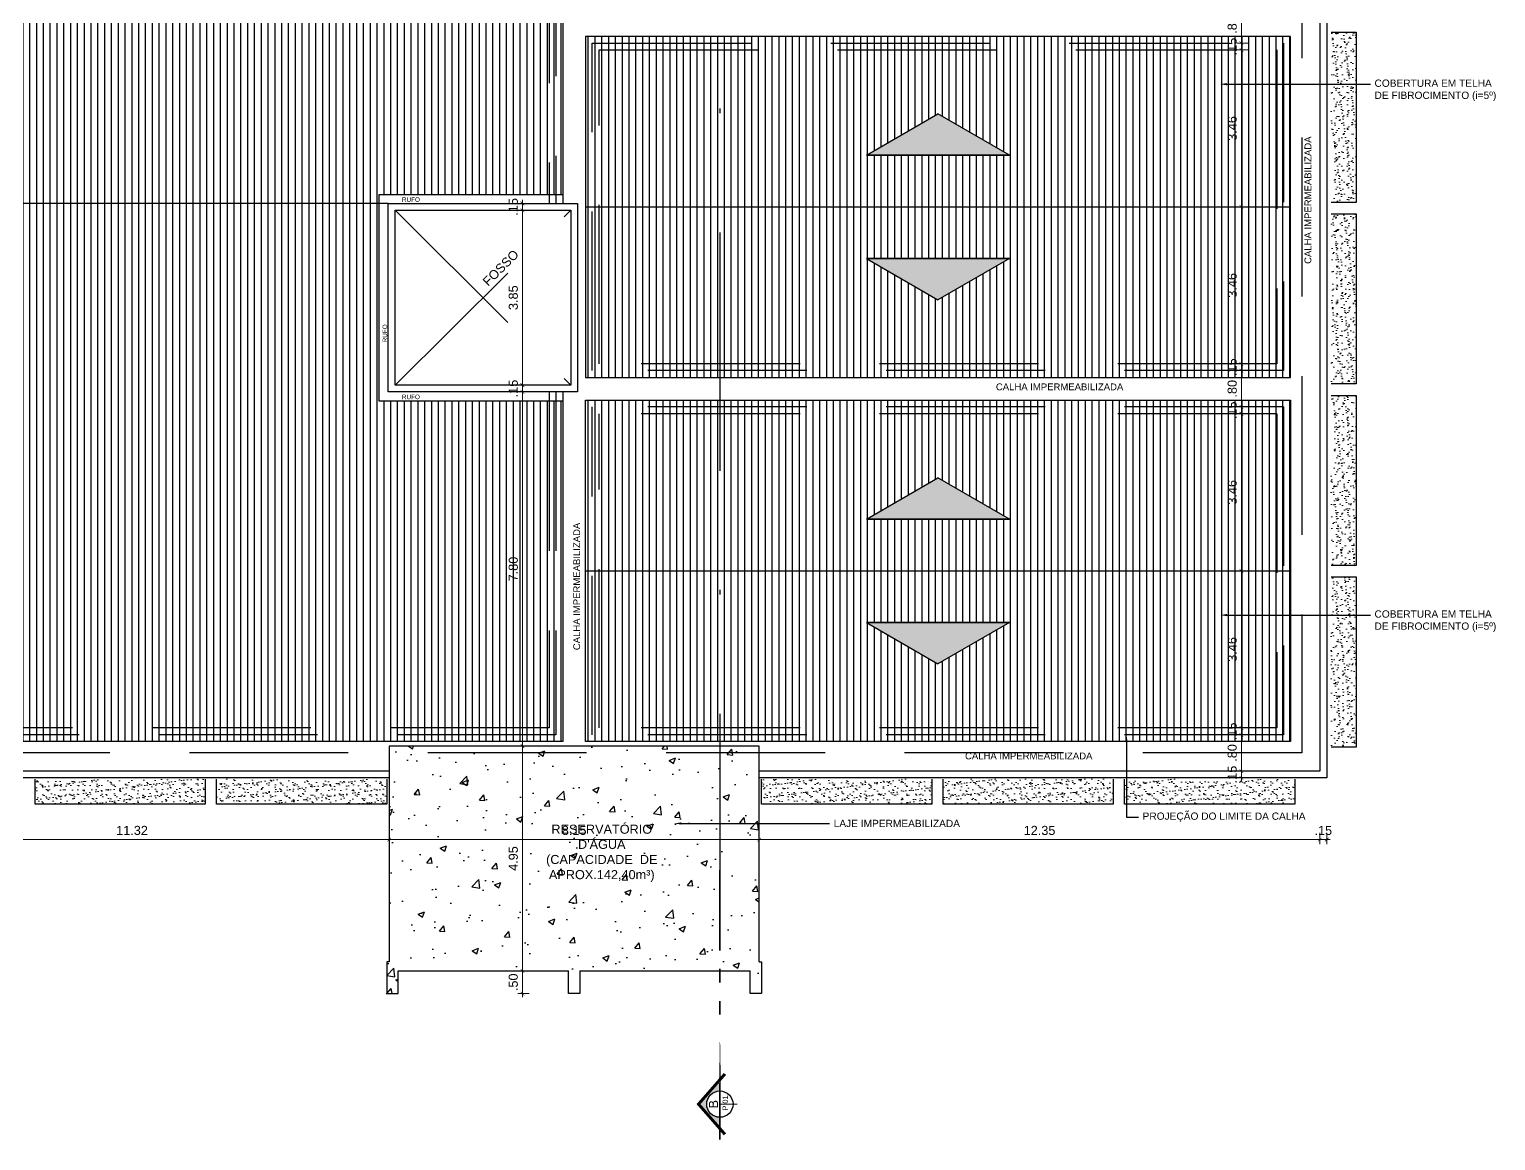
# Model space of a CAD drawing. Header units: metres. Extents: x 2440 to 5689, y 77 to 398.
# Drawn here: x 2997.41 to 3029.71, y 187.43 to 211.9 of the extents above; entities that cross this region are included whole.
import ezdxf
from ezdxf import colors
from ezdxf.entities.mleader import LeaderData, LeaderLine
from ezdxf.enums import TextEntityAlignment as Align
from ezdxf.math import Vec2, Vec3

# ---------------------------------------------------------------- set-up
doc = ezdxf.new("R2010")
doc.units = ezdxf.units.M
doc.header["$LTSCALE"] = 7
doc.header["$MEASUREMENT"] = 0
doc.header["$PDMODE"] = 2
doc.linetypes.add('DASHDOT', pattern=[1, 0.5, -0.25, 0, -0.25])
doc.linetypes.add('DASHED', pattern=[0.75, 0.5, -0.25])
for name, color, linetype, lineweight in [('2prancha', 4, 'Continuous', 18), ('COTAS', 1, 'Continuous', 0), ('HACH', 251, 'Continuous', 5), ('texto', 3, 'Continuous', 25)]:
    doc.layers.add(name, color=color, linetype=linetype, lineweight=lineweight)
for name, color, linetype in [('COTA 1 100', 2, 'Continuous'), ('PENA 0.15', 7, 'Continuous'), ('PENA 01', 1, 'Continuous'), ('PENA 02', 2, 'Continuous'), ('PENA 03', 3, 'Continuous'), ('PENA 06', 6, 'Continuous'), ('projeção', 7, 'DASHED'), ('REVISÃO', 164, 'Continuous'), ('SIMB_CORTE', 3, 'Continuous'), ('TXT ESPECIFICAÇÕES', 7, 'Continuous')]:
    doc.layers.add(name, color=color, linetype=linetype)
doc.styles.add('Luana', font='arial.ttf')
doc.styles.get("Standard").update_dxf_attribs({"font": 'arial.ttf'})
doc.dimstyles.new('arial100', dxfattribs={"dimtxt": 0.2, "dimasz": 0.08, "dimexe": 0.1, "dimexo": 0.2, "dimgap": 0.1, "dimtad": 1, "dimzin": 4, "dimdsep": 46, "dimtxsty": 'Luana', "dimblk": 'ARCHTICK', "dimcen": 0, "dimclrd": 7, "dimclre": 7, "dimclrt": 256, "dimadec": 0, "dimazin": 0, "dimtfac": 1, "dimtix": 1, "dimtmove": 0, "dimatfit": 3, "dimldrblk": 'CLOSEDBLANK', "dimfxl": 0, "dimlwd": 5, "dimlwe": 5, "dimarcsym": 0})

# ---------------------------------------------------------------- blocks, each defined once
blk = doc.blocks.new('SIMBOLOCORTE')
at = {"layer": 'PENA 02'}
blk.add_hatch(color=251, dxfattribs=at).paths.add_polyline_path([(0.29, 0), (0.537, 0), (0, 0.47), (-0.537, 0), (-0.29, 0, -1)])
at = {"layer": 'COTAS', "ltscale": 50}
blk.add_lwpolyline([(0, -0.378), (0, 0)], dxfattribs=at)
at = {"layer": 'PENA 02', "const_width": 0.0654}
blk.add_lwpolyline([(-0.665, -0.112), (0, 0.47), (0.665, -0.112)], dxfattribs=at)
at = {"layer": 'PENA 02', "color": 1, "const_width": 0.0392}
blk.add_lwpolyline([(1.648, 0), (-0.785, 0)], close=True, dxfattribs=at)
for points in [[(2.274, 0), (1.969, 0)], [(2.98, 0), (2.675, 0)], [(5.159, 0), (3.381, 0)]]:
    blk.add_lwpolyline(points, dxfattribs=at)
at = {"layer": 'PENA 02'}
blk.add_circle((0, 0), 0.29, dxfattribs=at)
at = {"layer": 'PENA 02', "style": 'Luana'}
for tag, height, p in [('CORTE', 0.2, (-0.001, 0.04)), ('PRANCHA', 0.117, (0.102, -0.177))]:
    blk.add_attdef(tag, text='', height=height, dxfattribs=at).set_placement(p, align=Align.CENTER)
at = {"layer": 'texto', "color": 250, "style": 'Luana'}
blk.add_text('P', height=0.117, dxfattribs=at).set_placement((-0.143, -0.176))
blk = doc.blocks.new('beiral')
at = {"layer": 'HACH'}
h = blk.add_hatch(dxfattribs=at)
h.set_pattern_fill('AR-SAND,_O', color=256, scale=0.1)
h.set_pattern_definition([(37.5, (-1.875, -1.1), (-0.0062993, 0.1926824), [0, -0.152, 0, -0.17, 0, -0.1625]), (7.5, (-1.875, -1.1), (0.176978, 0.282215), [0, -0.082, 0, -0.137, 0, -0.0525]), (327.5, (-1.998, -1.1), (0.311414, 0.000566), [0, -0.05, 0, -0.18, 0, -0.235]), (317.5, (-1.998, -1.1), (0.300613, 0.087768), [0, -0.025, 0, -0.118, 0, -0.135])])
h.paths.add_polyline_path([(1.875, -0.55), (-1.875, -0.55), (-1.875, -1.1), (1.875, -1.1)])
at = {"layer": 'PENA 01'}
for p, q in [((-1.875, -1.1), (-1.875, -0.55)), ((1.875, -0.55), (1.875, -1.1)), ((1.875, -1.1), (-1.875, -1.1))]:
    blk.add_line(p, q, dxfattribs=at)
blk = doc.blocks.new('_ArchTick')
at = {"color": 0, "linetype": 'ByBlock', "const_width": 0.15}
blk.add_lwpolyline([(-0.5, -0.5), (0.5, 0.5)], dxfattribs=at)
blk = doc.blocks.new('*D259')
at = {"layer": 'COTA 1 100', "color": 7, "lineweight": 5}
for p, q in [((3008.423, 208.065), (3008.173, 208.065)), ((3008.273, 208.065), (3008.273, 208.145)), ((3008.273, 208.065), (3008.273, 207.915)), ((3008.423, 207.915), (3008.173, 207.915)), ((3008.273, 207.915), (3008.273, 207.835))]:
    blk.add_line(p, q, dxfattribs=at)
at = {"layer": 'Defpoints', "color": 0}
for p in [(3009.336, 208.065), (3008.273, 207.915), (3009.336, 207.915)]:
    blk.add_point(p, dxfattribs=at)
at = {"layer": 'COTA 1 100', "color": 7, "lineweight": 5, "xscale": 0.08, "yscale": 0.08, "zscale": 0.08}
for p, rotation in [((3008.273, 208.065), 270), ((3008.273, 207.915), 90)]:
    blk.add_blockref('_ArchTick', p, dxfattribs=dict(at, rotation=rotation))
at = {"layer": 'COTA 1 100', "insert": (3008.071, 207.99), "char_height": 0.2, "attachment_point": 5, "rotation": 90, "style": 'Luana'}
blk.add_mtext('.15', dxfattribs=at)
blk = doc.blocks.new('_ClosedBlank')
at = {"layer": '2prancha', "color": 0, "lineweight": -2}
for p, q in [((-1, 0.17), (0, 0)), ((-1, 0.17), (-1, -0.17)), ((0, 0), (-1, -0.17))]:
    blk.add_line(p, q, dxfattribs=at)
blk = doc.blocks.new('*D260')
at = {"layer": 'COTA 1 100', "color": 7, "lineweight": 5}
for p, q in [((3008.423, 207.915), (3008.173, 207.915)), ((3008.273, 207.915), (3008.273, 204.065)), ((3008.423, 204.065), (3008.173, 204.065))]:
    blk.add_line(p, q, dxfattribs=at)
at = {"layer": 'Defpoints', "color": 0}
for p in [(3009.336, 207.915), (3008.273, 204.065), (3009.336, 204.065)]:
    blk.add_point(p, dxfattribs=at)
at = {"layer": 'COTA 1 100', "color": 7, "lineweight": 5, "xscale": 0.08, "yscale": 0.08, "zscale": 0.08}
for p, rotation in [((3008.273, 207.915), 90), ((3008.273, 204.065), 270)]:
    blk.add_blockref('_ArchTick', p, dxfattribs=dict(at, rotation=rotation))
at = {"layer": 'COTA 1 100', "insert": (3008.071, 205.99), "char_height": 0.2, "attachment_point": 5, "rotation": 90, "style": 'Luana'}
blk.add_mtext('3.85', dxfattribs=at)
blk = doc.blocks.new('*D261')
at = {"layer": 'COTA 1 100', "color": 7, "lineweight": 5}
for p, q in [((3008.273, 204.065), (3008.273, 204.145)), ((3008.423, 204.065), (3008.173, 204.065)), ((3008.423, 203.915), (3008.173, 203.915)), ((3008.273, 204.065), (3008.273, 203.915)), ((3008.273, 203.915), (3008.273, 203.835))]:
    blk.add_line(p, q, dxfattribs=at)
at = {"layer": 'Defpoints', "color": 0}
for p in [(3008.273, 203.915), (3009.336, 204.065), (3009.486, 203.915)]:
    blk.add_point(p, dxfattribs=at)
at = {"layer": 'COTA 1 100', "color": 7, "lineweight": 5, "xscale": 0.08, "yscale": 0.08, "zscale": 0.08}
for p, rotation in [((3008.273, 204.065), 270), ((3008.273, 203.915), 90)]:
    blk.add_blockref('_ArchTick', p, dxfattribs=dict(at, rotation=rotation))
at = {"layer": 'COTA 1 100', "insert": (3008.071, 203.99), "char_height": 0.2, "attachment_point": 5, "rotation": 90, "style": 'Luana'}
blk.add_mtext('.15', dxfattribs=at)
blk = doc.blocks.new('*D262')
at = {"layer": 'COTA 1 100', "color": 7, "lineweight": 5}
for p, q in [((3008.423, 203.915), (3008.173, 203.915)), ((3008.273, 203.915), (3008.273, 196.115)), ((3008.423, 196.115), (3008.173, 196.115))]:
    blk.add_line(p, q, dxfattribs=at)
at = {"layer": 'Defpoints', "color": 0}
for p in [(3009.486, 203.915), (3008.273, 196.115), (3009.411, 196.115)]:
    blk.add_point(p, dxfattribs=at)
at = {"layer": 'COTA 1 100', "color": 7, "lineweight": 5, "xscale": 0.08, "yscale": 0.08, "zscale": 0.08}
for p, rotation in [((3008.273, 203.915), 90), ((3008.273, 196.115), 270)]:
    blk.add_blockref('_ArchTick', p, dxfattribs=dict(at, rotation=rotation))
at = {"layer": 'COTA 1 100', "insert": (3008.071, 200.015), "char_height": 0.2, "attachment_point": 5, "rotation": 90, "style": 'Luana'}
blk.add_mtext('7.80', dxfattribs=at)
blk = doc.blocks.new('*D263')
at = {"layer": 'COTA 1 100', "color": 7, "lineweight": 5}
for p, q in [((3008.423, 196.115), (3008.173, 196.115)), ((3008.273, 196.115), (3008.273, 191.165)), ((3008.423, 191.165), (3008.173, 191.165))]:
    blk.add_line(p, q, dxfattribs=at)
at = {"layer": 'Defpoints', "color": 0}
for p in [(3009.411, 196.115), (3008.273, 191.165), (3009.286, 191.165)]:
    blk.add_point(p, dxfattribs=at)
at = {"layer": 'COTA 1 100', "color": 7, "lineweight": 5, "xscale": 0.08, "yscale": 0.08, "zscale": 0.08}
for p, rotation in [((3008.273, 196.115), 90), ((3008.273, 191.165), 270)]:
    blk.add_blockref('_ArchTick', p, dxfattribs=dict(at, rotation=rotation))
at = {"layer": 'COTA 1 100', "insert": (3008.071, 193.64), "char_height": 0.2, "attachment_point": 5, "rotation": 90, "style": 'Luana'}
blk.add_mtext('4.95', dxfattribs=at)
blk = doc.blocks.new('*D264')
at = {"layer": 'COTA 1 100', "color": 7, "lineweight": 5}
for p, q in [((3008.273, 191.165), (3008.273, 191.245)), ((3008.423, 191.165), (3008.173, 191.165)), ((3008.273, 191.165), (3008.273, 190.665)), ((3008.423, 190.665), (3008.173, 190.665)), ((3008.273, 190.665), (3008.273, 190.585))]:
    blk.add_line(p, q, dxfattribs=at)
at = {"layer": 'Defpoints', "color": 0}
for p in [(3009.286, 191.165), (3008.273, 190.665), (3009.411, 190.665)]:
    blk.add_point(p, dxfattribs=at)
at = {"layer": 'COTA 1 100', "color": 7, "lineweight": 5, "xscale": 0.08, "yscale": 0.08, "zscale": 0.08}
for p, rotation in [((3008.273, 191.165), 270), ((3008.273, 190.665), 90)]:
    blk.add_blockref('_ArchTick', p, dxfattribs=dict(at, rotation=rotation))
at = {"layer": 'COTA 1 100', "insert": (3008.071, 190.915), "char_height": 0.2, "attachment_point": 5, "rotation": 90, "style": 'Luana'}
blk.add_mtext('.50', dxfattribs=at)
blk = doc.blocks.new('*D270')
at = {"layer": 'COTA 1 100', "color": 7, "lineweight": 5}
for p, q in [((2994.011, 194.206), (2994.011, 193.956)), ((3005.336, 194.206), (3005.336, 193.956)), ((2994.011, 194.056), (3005.336, 194.056))]:
    blk.add_line(p, q, dxfattribs=at)
at = {"layer": 'Defpoints', "color": 0}
for p in [(2994.011, 195.415), (3005.336, 195.415), (3005.336, 194.056)]:
    blk.add_point(p, dxfattribs=at)
at = {"layer": 'COTA 1 100', "color": 7, "lineweight": 5, "xscale": 0.08, "yscale": 0.08, "zscale": 0.08, "rotation": 180}
blk.add_blockref('_ArchTick', (2994.011, 194.056), dxfattribs=at)
at = {"layer": 'COTA 1 100', "color": 7, "lineweight": 5, "xscale": 0.08, "yscale": 0.08, "zscale": 0.08}
blk.add_blockref('_ArchTick', (3005.336, 194.056), dxfattribs=at)
at = {"layer": 'COTA 1 100', "insert": (2999.673, 194.258), "char_height": 0.2, "attachment_point": 5, "style": 'Luana'}
blk.add_mtext('11.32', dxfattribs=at)
blk = doc.blocks.new('*D271')
at = {"layer": 'COTA 1 100', "color": 7, "lineweight": 5}
for p, q in [((3005.336, 194.206), (3005.336, 193.956)), ((3013.486, 194.206), (3013.486, 193.956)), ((3005.336, 194.056), (3013.486, 194.056))]:
    blk.add_line(p, q, dxfattribs=at)
at = {"layer": 'Defpoints', "color": 0}
for p in [(3005.336, 195.415), (3013.486, 195.565), (3013.486, 194.056)]:
    blk.add_point(p, dxfattribs=at)
at = {"layer": 'COTA 1 100', "color": 7, "lineweight": 5, "xscale": 0.08, "yscale": 0.08, "zscale": 0.08, "rotation": 180}
blk.add_blockref('_ArchTick', (3005.336, 194.056), dxfattribs=at)
at = {"layer": 'COTA 1 100', "color": 7, "lineweight": 5, "xscale": 0.08, "yscale": 0.08, "zscale": 0.08}
blk.add_blockref('_ArchTick', (3013.486, 194.056), dxfattribs=at)
at = {"layer": 'COTA 1 100', "insert": (3009.411, 194.258), "char_height": 0.2, "attachment_point": 5, "style": 'Luana'}
blk.add_mtext('8.15', dxfattribs=at)
blk = doc.blocks.new('*D272')
at = {"layer": 'COTA 1 100', "color": 7, "lineweight": 5}
for p, q in [((3013.486, 194.206), (3013.486, 193.956)), ((3025.836, 194.206), (3025.836, 193.956)), ((3013.486, 194.056), (3025.836, 194.056))]:
    blk.add_line(p, q, dxfattribs=at)
at = {"layer": 'Defpoints', "color": 0}
for p in [(3013.486, 195.565), (3025.836, 195.565), (3025.836, 194.056)]:
    blk.add_point(p, dxfattribs=at)
at = {"layer": 'COTA 1 100', "color": 7, "lineweight": 5, "xscale": 0.08, "yscale": 0.08, "zscale": 0.08, "rotation": 180}
blk.add_blockref('_ArchTick', (3013.486, 194.056), dxfattribs=at)
at = {"layer": 'COTA 1 100', "color": 7, "lineweight": 5, "xscale": 0.08, "yscale": 0.08, "zscale": 0.08}
blk.add_blockref('_ArchTick', (3025.836, 194.056), dxfattribs=at)
at = {"layer": 'COTA 1 100', "insert": (3019.661, 194.258), "char_height": 0.2, "attachment_point": 5, "style": 'Luana'}
blk.add_mtext('12.35', dxfattribs=at)
blk = doc.blocks.new('*D273')
at = {"layer": 'COTA 1 100', "color": 7, "lineweight": 5}
for p, q in [((3025.836, 194.206), (3025.836, 193.956)), ((3025.986, 194.206), (3025.986, 193.956)), ((3025.836, 194.056), (3025.756, 194.056)), ((3025.836, 194.056), (3025.986, 194.056)), ((3025.986, 194.056), (3026.066, 194.056))]:
    blk.add_line(p, q, dxfattribs=at)
at = {"layer": 'Defpoints', "color": 0}
for p in [(3025.836, 195.565), (3025.986, 195.415), (3025.986, 194.056)]:
    blk.add_point(p, dxfattribs=at)
at = {"layer": 'COTA 1 100', "color": 7, "lineweight": 5, "xscale": 0.08, "yscale": 0.08, "zscale": 0.08}
blk.add_blockref('_ArchTick', (3025.836, 194.056), dxfattribs=at)
at = {"layer": 'COTA 1 100', "color": 7, "lineweight": 5, "xscale": 0.08, "yscale": 0.08, "zscale": 0.08, "rotation": 180}
blk.add_blockref('_ArchTick', (3025.986, 194.056), dxfattribs=at)
at = {"layer": 'COTA 1 100', "insert": (3025.911, 194.258), "char_height": 0.2, "attachment_point": 5, "style": 'Luana'}
blk.add_mtext('.15', dxfattribs=at)
blk = doc.blocks.new('*D281')
at = {"layer": 'COTA 1 100', "color": 7, "lineweight": 5}
for p, q in [((3024.257, 212.395), (3024.007, 212.395)), ((3024.107, 212.395), (3024.107, 211.595)), ((3024.257, 211.595), (3024.007, 211.595))]:
    blk.add_line(p, q, dxfattribs=at)
at = {"layer": 'Defpoints', "color": 0}
for p in [(3025.036, 212.395), (3024.107, 211.595), (3025.036, 211.595)]:
    blk.add_point(p, dxfattribs=at)
at = {"layer": 'COTA 1 100', "color": 7, "lineweight": 5, "xscale": 0.08, "yscale": 0.08, "zscale": 0.08}
for p, rotation in [((3024.107, 212.395), 90), ((3024.107, 211.595), 270)]:
    blk.add_blockref('_ArchTick', p, dxfattribs=dict(at, rotation=rotation))
at = {"layer": 'COTA 1 100', "insert": (3023.905, 211.995), "char_height": 0.2, "attachment_point": 5, "rotation": 90, "style": 'Luana'}
blk.add_mtext('.80', dxfattribs=at)
blk = doc.blocks.new('*D282')
at = {"layer": 'COTA 1 100', "color": 7, "lineweight": 5}
for p, q in [((3024.257, 211.595), (3024.007, 211.595)), ((3024.107, 211.595), (3024.107, 211.675)), ((3024.107, 211.595), (3024.107, 211.445)), ((3024.257, 211.445), (3024.007, 211.445)), ((3024.107, 211.445), (3024.107, 211.365))]:
    blk.add_line(p, q, dxfattribs=at)
at = {"layer": 'Defpoints', "color": 0}
for p in [(3025.036, 211.595), (3024.107, 211.445), (3024.886, 211.445)]:
    blk.add_point(p, dxfattribs=at)
at = {"layer": 'COTA 1 100', "color": 7, "lineweight": 5, "xscale": 0.08, "yscale": 0.08, "zscale": 0.08}
for p, rotation in [((3024.107, 211.595), 270), ((3024.107, 211.445), 90)]:
    blk.add_blockref('_ArchTick', p, dxfattribs=dict(at, rotation=rotation))
at = {"layer": 'COTA 1 100', "insert": (3023.905, 211.52), "char_height": 0.2, "attachment_point": 5, "rotation": 90, "style": 'Luana'}
blk.add_mtext('.15', dxfattribs=at)
blk = doc.blocks.new('*D283')
at = {"layer": 'COTA 1 100', "color": 7, "lineweight": 5}
for p, q in [((3024.257, 211.445), (3024.007, 211.445)), ((3024.107, 211.445), (3024.107, 207.99)), ((3024.257, 207.99), (3024.007, 207.99))]:
    blk.add_line(p, q, dxfattribs=at)
at = {"layer": 'Defpoints', "color": 0}
for p in [(3024.886, 211.445), (3024.107, 207.99), (3025.186, 207.99)]:
    blk.add_point(p, dxfattribs=at)
at = {"layer": 'COTA 1 100', "color": 7, "lineweight": 5, "xscale": 0.08, "yscale": 0.08, "zscale": 0.08}
for p, rotation in [((3024.107, 211.445), 90), ((3024.107, 207.99), 270)]:
    blk.add_blockref('_ArchTick', p, dxfattribs=dict(at, rotation=rotation))
at = {"layer": 'COTA 1 100', "insert": (3023.905, 209.717), "char_height": 0.2, "attachment_point": 5, "rotation": 90, "style": 'Luana'}
blk.add_mtext('3.46', dxfattribs=at)
blk = doc.blocks.new('*D284')
at = {"layer": 'COTA 1 100', "color": 7, "lineweight": 5}
for p, q in [((3024.257, 207.99), (3024.007, 207.99)), ((3024.107, 207.99), (3024.107, 204.535)), ((3024.257, 204.535), (3024.007, 204.535))]:
    blk.add_line(p, q, dxfattribs=at)
at = {"layer": 'Defpoints', "color": 0}
for p in [(3025.186, 207.99), (3024.107, 204.535), (3024.886, 204.535)]:
    blk.add_point(p, dxfattribs=at)
at = {"layer": 'COTA 1 100', "color": 7, "lineweight": 5, "xscale": 0.08, "yscale": 0.08, "zscale": 0.08}
for p, rotation in [((3024.107, 207.99), 90), ((3024.107, 204.535), 270)]:
    blk.add_blockref('_ArchTick', p, dxfattribs=dict(at, rotation=rotation))
at = {"layer": 'COTA 1 100', "insert": (3023.905, 206.262), "char_height": 0.2, "attachment_point": 5, "rotation": 90, "style": 'Luana'}
blk.add_mtext('3.46', dxfattribs=at)
blk = doc.blocks.new('*D285')
at = {"layer": 'COTA 1 100', "color": 7, "lineweight": 5}
for p, q in [((3024.257, 204.535), (3024.007, 204.535)), ((3024.107, 204.535), (3024.107, 204.615)), ((3024.107, 204.535), (3024.107, 204.385)), ((3024.257, 204.385), (3024.007, 204.385)), ((3024.107, 204.385), (3024.107, 204.305))]:
    blk.add_line(p, q, dxfattribs=at)
at = {"layer": 'Defpoints', "color": 0}
for p in [(3024.886, 204.535), (3024.107, 204.385), (3025.036, 204.385)]:
    blk.add_point(p, dxfattribs=at)
at = {"layer": 'COTA 1 100', "color": 7, "lineweight": 5, "xscale": 0.08, "yscale": 0.08, "zscale": 0.08}
for p, rotation in [((3024.107, 204.535), 270), ((3024.107, 204.385), 90)]:
    blk.add_blockref('_ArchTick', p, dxfattribs=dict(at, rotation=rotation))
at = {"layer": 'COTA 1 100', "insert": (3023.905, 204.46), "char_height": 0.2, "attachment_point": 5, "rotation": 90, "style": 'Luana'}
blk.add_mtext('.15', dxfattribs=at)
blk = doc.blocks.new('*D286')
at = {"layer": 'COTA 1 100', "color": 7, "lineweight": 5}
for p, q in [((3024.257, 204.385), (3024.007, 204.385)), ((3024.107, 204.385), (3024.107, 203.585)), ((3024.257, 203.585), (3024.007, 203.585))]:
    blk.add_line(p, q, dxfattribs=at)
at = {"layer": 'Defpoints', "color": 0}
for p in [(3025.036, 204.385), (3024.107, 203.585), (3025.036, 203.585)]:
    blk.add_point(p, dxfattribs=at)
at = {"layer": 'COTA 1 100', "color": 7, "lineweight": 5, "xscale": 0.08, "yscale": 0.08, "zscale": 0.08}
for p, rotation in [((3024.107, 204.385), 90), ((3024.107, 203.585), 270)]:
    blk.add_blockref('_ArchTick', p, dxfattribs=dict(at, rotation=rotation))
at = {"layer": 'COTA 1 100', "insert": (3023.905, 203.985), "char_height": 0.2, "attachment_point": 5, "rotation": 90, "style": 'Luana'}
blk.add_mtext('.80', dxfattribs=at)
blk = doc.blocks.new('*D287')
at = {"layer": 'COTA 1 100', "color": 7, "lineweight": 5}
for p, q in [((3024.257, 203.585), (3024.007, 203.585)), ((3024.107, 203.585), (3024.107, 203.665)), ((3024.107, 203.585), (3024.107, 203.435)), ((3024.257, 203.435), (3024.007, 203.435)), ((3024.107, 203.435), (3024.107, 203.355))]:
    blk.add_line(p, q, dxfattribs=at)
at = {"layer": 'Defpoints', "color": 0}
for p in [(3025.036, 203.585), (3024.107, 203.435), (3024.886, 203.435)]:
    blk.add_point(p, dxfattribs=at)
at = {"layer": 'COTA 1 100', "color": 7, "lineweight": 5, "xscale": 0.08, "yscale": 0.08, "zscale": 0.08}
for p, rotation in [((3024.107, 203.585), 270), ((3024.107, 203.435), 90)]:
    blk.add_blockref('_ArchTick', p, dxfattribs=dict(at, rotation=rotation))
at = {"layer": 'COTA 1 100', "insert": (3023.905, 203.51), "char_height": 0.2, "attachment_point": 5, "rotation": 90, "style": 'Luana'}
blk.add_mtext('.15', dxfattribs=at)
blk = doc.blocks.new('*D288')
at = {"layer": 'COTA 1 100', "color": 7, "lineweight": 5}
for p, q in [((3024.257, 203.435), (3024.007, 203.435)), ((3024.107, 203.435), (3024.107, 199.975)), ((3024.257, 199.975), (3024.007, 199.975))]:
    blk.add_line(p, q, dxfattribs=at)
at = {"layer": 'Defpoints', "color": 0}
for p in [(3024.886, 203.435), (3024.107, 199.975), (3025.186, 199.975)]:
    blk.add_point(p, dxfattribs=at)
at = {"layer": 'COTA 1 100', "color": 7, "lineweight": 5, "xscale": 0.08, "yscale": 0.08, "zscale": 0.08}
for p, rotation in [((3024.107, 203.435), 90), ((3024.107, 199.975), 270)]:
    blk.add_blockref('_ArchTick', p, dxfattribs=dict(at, rotation=rotation))
at = {"layer": 'COTA 1 100', "insert": (3023.905, 201.705), "char_height": 0.2, "attachment_point": 5, "rotation": 90, "style": 'Luana'}
blk.add_mtext('3.46', dxfattribs=at)
blk = doc.blocks.new('*D289')
at = {"layer": 'COTA 1 100', "color": 7, "lineweight": 5}
for p, q in [((3024.257, 199.975), (3024.007, 199.975)), ((3024.107, 199.975), (3024.107, 196.515)), ((3024.257, 196.515), (3024.007, 196.515))]:
    blk.add_line(p, q, dxfattribs=at)
at = {"layer": 'Defpoints', "color": 0}
for p in [(3025.186, 199.975), (3024.107, 196.515), (3024.886, 196.515)]:
    blk.add_point(p, dxfattribs=at)
at = {"layer": 'COTA 1 100', "color": 7, "lineweight": 5, "xscale": 0.08, "yscale": 0.08, "zscale": 0.08}
for p, rotation in [((3024.107, 199.975), 90), ((3024.107, 196.515), 270)]:
    blk.add_blockref('_ArchTick', p, dxfattribs=dict(at, rotation=rotation))
at = {"layer": 'COTA 1 100', "insert": (3023.905, 198.245), "char_height": 0.2, "attachment_point": 5, "rotation": 90, "style": 'Luana'}
blk.add_mtext('3.46', dxfattribs=at)
blk = doc.blocks.new('*D290')
at = {"layer": 'COTA 1 100', "color": 7, "lineweight": 5}
for p, q in [((3024.257, 196.515), (3024.007, 196.515)), ((3024.257, 196.365), (3024.007, 196.365)), ((3024.107, 196.515), (3024.107, 196.595)), ((3024.107, 196.515), (3024.107, 196.365)), ((3024.107, 196.365), (3024.107, 196.285))]:
    blk.add_line(p, q, dxfattribs=at)
at = {"layer": 'Defpoints', "color": 0}
for p in [(3024.107, 196.365), (3024.886, 196.515), (3025.036, 196.365)]:
    blk.add_point(p, dxfattribs=at)
at = {"layer": 'COTA 1 100', "color": 7, "lineweight": 5, "xscale": 0.08, "yscale": 0.08, "zscale": 0.08}
for p, rotation in [((3024.107, 196.515), 270), ((3024.107, 196.365), 90)]:
    blk.add_blockref('_ArchTick', p, dxfattribs=dict(at, rotation=rotation))
at = {"layer": 'COTA 1 100', "insert": (3023.905, 196.44), "char_height": 0.2, "attachment_point": 5, "rotation": 90, "style": 'Luana'}
blk.add_mtext('.15', dxfattribs=at)
blk = doc.blocks.new('*D291')
at = {"layer": 'COTA 1 100', "color": 7, "lineweight": 5}
for p, q in [((3024.257, 196.365), (3024.007, 196.365)), ((3024.107, 196.365), (3024.107, 195.565)), ((3024.257, 195.565), (3024.007, 195.565))]:
    blk.add_line(p, q, dxfattribs=at)
at = {"layer": 'Defpoints', "color": 0}
for p in [(3025.036, 196.365), (3024.107, 195.565), (3025.836, 195.565)]:
    blk.add_point(p, dxfattribs=at)
at = {"layer": 'COTA 1 100', "color": 7, "lineweight": 5, "xscale": 0.08, "yscale": 0.08, "zscale": 0.08}
for p, rotation in [((3024.107, 196.365), 90), ((3024.107, 195.565), 270)]:
    blk.add_blockref('_ArchTick', p, dxfattribs=dict(at, rotation=rotation))
at = {"layer": 'COTA 1 100', "insert": (3023.905, 195.965), "char_height": 0.2, "attachment_point": 5, "rotation": 90, "style": 'Luana'}
blk.add_mtext('.80', dxfattribs=at)
blk = doc.blocks.new('*D292')
at = {"layer": 'COTA 1 100', "color": 7, "lineweight": 5}
for p, q in [((3024.257, 195.565), (3024.007, 195.565)), ((3024.257, 195.415), (3024.007, 195.415)), ((3024.107, 195.565), (3024.107, 195.645)), ((3024.107, 195.565), (3024.107, 195.415)), ((3024.107, 195.415), (3024.107, 195.335))]:
    blk.add_line(p, q, dxfattribs=at)
at = {"layer": 'Defpoints', "color": 0}
for p in [(3024.107, 195.415), (3025.986, 195.565), (3025.986, 195.415)]:
    blk.add_point(p, dxfattribs=at)
at = {"layer": 'COTA 1 100', "color": 7, "lineweight": 5, "xscale": 0.08, "yscale": 0.08, "zscale": 0.08}
for p, rotation in [((3024.107, 195.565), 270), ((3024.107, 195.415), 90)]:
    blk.add_blockref('_ArchTick', p, dxfattribs=dict(at, rotation=rotation))
at = {"layer": 'COTA 1 100', "insert": (3023.905, 195.49), "char_height": 0.2, "attachment_point": 5, "rotation": 90, "style": 'Luana'}
blk.add_mtext('.15', dxfattribs=at)

msp = doc.modelspace()

# ---------------------------------------------------------------- hatches: boundary and pattern name
at = {"layer": 'PENA 0.15', "ltscale": 1.5}
h = msp.add_hatch(color=256, dxfattribs=at)
h.dxf.hatch_style = 1
h.paths.add_polyline_path([(3019, 209.126), (3017.423, 210.037), (3015.847, 209.126)])
h = msp.add_hatch(color=256, dxfattribs=at)
h.dxf.hatch_style = 1
h.paths.add_polyline_path([(3015.847, 206.853), (3017.423, 205.942), (3019, 206.853)])
h = msp.add_hatch(color=256, dxfattribs=at)
h.dxf.hatch_style = 1
h.paths.add_polyline_path([(3019, 201.111), (3017.423, 202.022), (3015.847, 201.111)])
h = msp.add_hatch(color=256, dxfattribs=at)
h.dxf.hatch_style = 1
h.paths.add_polyline_path([(3015.847, 198.838), (3017.423, 197.927), (3019, 198.838)])
at = {"layer": 'PENA 01', "ltscale": 1.5}
h = msp.add_hatch(dxfattribs=at)
h.set_pattern_fill('_USER,_O', color=256, scale=0.15, angle=90, pattern_type=0)
h.set_pattern_definition([(90, (0.12266, -0.05), (-0.15, 9e-18), [])])
h.paths.add_polyline_path([(2993.675, 210.874), (2995.251, 209.963), (2992.098, 209.963)], flags=16)
h.paths.add_polyline_path([(2992.098, 205.971), (2995.251, 205.971), (2993.675, 205.06)], flags=16)
h.paths.add_polyline_path([(3025.186, 207.99), (3009.661, 207.99), (3009.661, 204.235), (3025.186, 204.235)])
h.paths.add_polyline_path([(3015.847, 206.853), (3019, 206.853), (3017.423, 205.942)], flags=16)
h.paths.add_polyline_path([(3025.186, 211.745), (3009.661, 211.745), (3009.661, 207.99), (3025.186, 207.99)])
h.paths.add_polyline_path([(3015.847, 209.126), (3017.423, 210.037), (3019, 209.126)], flags=16)
h.paths.add_polyline_path([(3025.186, 216.005), (3009.661, 216.005), (3009.661, 212.245), (3025.186, 212.245)])
h.paths.add_polyline_path([(3015.847, 214.868), (3019, 214.868), (3017.423, 213.957)], flags=16)
h.paths.add_polyline_path([(3025.186, 219.765), (3009.661, 219.765), (3009.661, 216.005), (3025.186, 216.005)])
h.paths.add_polyline_path([(3015.847, 217.141), (3017.423, 218.052), (3019, 217.141)], flags=16)
h.paths.add_polyline_path([(3025.186, 203.735), (3009.661, 203.735), (3009.661, 199.975), (3025.186, 199.975)])
h.paths.add_polyline_path([(3015.847, 201.111), (3017.423, 202.022), (3019, 201.111)], flags=16)
h.paths.add_polyline_path([(3025.186, 199.975), (3009.661, 199.975), (3009.661, 196.215), (3025.186, 196.215)])
h.paths.add_polyline_path([(3015.847, 198.838), (3019, 198.838), (3017.423, 197.927)], flags=16)
h.paths.add_polyline_path([(3005.116, 208.265), (3009.161, 208.265), (3009.161, 219.765), (2977.636, 219.765), (2977.636, 208.065), (3005.116, 208.065)])
h.paths.add_polyline_path([(3005.116, 203.715), (3005.116, 208.065), (2977.636, 208.065), (2977.636, 196.215), (3009.161, 196.215), (3009.161, 203.715)])
at = {"layer": 'PENA 01'}
h = msp.add_hatch(dxfattribs=at)
h.set_pattern_fill('AR-CONC,_O', color=256, scale=0.2)
h.set_pattern_definition([(50, (3005.2858, 190.6646), (1.43452, -0.1255), [0.15, -1.65]), (355, (3005.2858, 190.6646), (-0.2775, 1.50438), [0.12, -1.32]), (100.451, (3005.4053, 190.6542), (1.15702, 1.37888), [0.12748, -1.40228]), (46.184, (3005.2858, 191.0646), (2.13448, -0.33104), [0.225, -2.475]), (96.636, (3005.4636, 191.037), (1.86933, 1.94824), [0.19122, -2.10343]), (351.184, (3005.2858, 191.0646), (1.8693, 1.94824), [0.18, -1.98]), (21, (3005.4858, 190.9646), (1.19381, -0.80524), [0.15, -1.65]), (326, (3005.4858, 190.9646), (0.48663, 1.4503), [0.12, -1.32]), (71.451, (3005.5853, 190.8975), (1.68045, 0.64506), [0.12748, -1.40228]), (37.5, (3005.2858, 190.6646), (0.02432, 0.665788), [0, -1.304, 0, -1.34, 0, -1.325]), (7.5, (3005.2858, 190.6646), (0.52614, 0.788823), [0, -0.764, 0, -1.274, 0, -0.505]), (327.5, (3004.8398, 190.6646), (1.067645, -0.04511), [0, -0.5, 0, -1.56, 0, -2.07]), (317.5, (3004.6398, 190.6646), (1.16637, 0.20021), [0, -0.65, 0, -1.036, 0, -1.47])])
h.paths.add_polyline_path([(3013.486, 196.115), (3005.336, 196.115), (3005.336, 191.365), (3005.286, 191.365), (3005.286, 190.665), (3005.536, 190.665), (3005.536, 191.165), (3009.286, 191.165), (3009.286, 190.665), (3009.536, 190.665), (3009.536, 191.165), (3013.286, 191.165), (3013.286, 190.665), (3013.536, 190.665), (3013.536, 191.365), (3013.486, 191.365)])

# ---------------------------------------------------------------- linework, layer by layer
at = {"layer": 'COTA 1 100'}
for points in [[(3009.661, 204.235), (3025.186, 204.235), (3025.186, 211.745), (3009.661, 211.745)], [(3009.661, 203.735), (3025.186, 203.735), (3025.186, 196.215), (3009.661, 196.215)]]:
    msp.add_lwpolyline(points, close=True, dxfattribs=at)
at = {"layer": 'PENA 0.15', "ltscale": 1.5}
for points in [[(3019, 209.126), (3015.847, 209.126), (3017.423, 210.037)], [(3015.847, 209.126), (3019, 209.126), (3017.423, 210.037)], [(3019, 206.853), (3015.847, 206.853), (3017.423, 205.942)], [(3015.847, 206.853), (3019, 206.853), (3017.423, 205.942)], [(3019, 201.111), (3015.847, 201.111), (3017.423, 202.022)], [(3015.847, 201.111), (3019, 201.111), (3017.423, 202.022)], [(3019, 198.838), (3015.847, 198.838), (3017.423, 197.927)], [(3015.847, 198.838), (3019, 198.838), (3017.423, 197.927)]]:
    msp.add_lwpolyline(points, dxfattribs=at)
at = {"layer": 'PENA 02'}
for points in [[(3005.336, 195.415), (2976.836, 195.415), (2976.836, 220.565), (3025.986, 220.565), (3025.986, 195.415), (3013.486, 195.415)], [(3005.336, 195.565), (2976.986, 195.565), (2976.986, 220.415), (3025.836, 220.415), (3025.836, 195.565), (3013.486, 195.565)], [(3009.161, 203.915), (3009.161, 196.215), (2977.636, 196.215), (2977.636, 219.765), (3009.161, 219.765), (3009.161, 208.065)], [(3009.161, 203.715), (3005.116, 203.715), (3005.116, 208.265), (3009.161, 208.265)]]:
    msp.add_lwpolyline(points, dxfattribs=at)
at = {"layer": 'PENA 03'}
for p, q in [((3005.316, 208.065), (2977.636, 208.065)), ((3009.661, 207.99), (3025.186, 207.99)), ((3009.661, 199.975), (3025.186, 199.975))]:
    msp.add_line(p, q, dxfattribs=at)
for points in [[(3005.316, 208.065), (3009.486, 208.065), (3009.486, 203.915), (3005.316, 203.915)], [(3005.466, 207.915), (3009.336, 207.915), (3009.336, 204.065), (3005.466, 204.065)]]:
    msp.add_lwpolyline(points, close=True, dxfattribs=at)
at = {"layer": 'PENA 06'}
for points in [[(3013.486, 191.365), (3013.486, 196.115), (3005.336, 196.115), (3005.336, 191.365)], [(3005.336, 191.365), (3005.286, 191.365), (3005.286, 190.665), (3005.536, 190.665), (3005.536, 191.165)], [(3013.486, 191.365), (3013.536, 191.365), (3013.536, 190.665), (3013.286, 190.665), (3013.286, 191.165)], [(3005.536, 191.165), (3009.286, 191.165)], [(3009.536, 191.165), (3009.536, 190.665), (3009.286, 190.665), (3009.286, 191.165)], [(3009.536, 191.165), (3013.286, 191.165)]]:
    msp.add_lwpolyline(points, dxfattribs=at)
at = {"layer": 'projeção'}
for p, q in [((3009.811, 211.595), (3025.036, 211.595)), ((3009.811, 204.385), (3009.811, 211.595)), ((3025.036, 211.595), (3025.036, 204.385)), ((3009.961, 211.445), (3024.886, 211.445)), ((3009.961, 204.535), (3009.961, 211.445)), ((3024.886, 211.445), (3024.886, 204.535)), ((3005.466, 204.065), (3009.336, 207.915)), ((3005.466, 207.915), (3009.336, 204.065)), ((3024.886, 204.535), (3009.961, 204.535)), ((3025.036, 204.385), (3009.811, 204.385)), ((3009.811, 196.365), (3009.811, 203.585)), ((3025.036, 203.585), (3009.811, 203.585)), ((3025.036, 203.585), (3025.036, 196.365)), ((3009.961, 196.515), (3009.961, 203.435)), ((3024.886, 203.435), (3009.961, 203.435)), ((3024.886, 203.435), (3024.886, 196.515)), ((3025.036, 196.365), (3009.811, 196.365)), ((3024.886, 196.515), (3009.961, 196.515))]:
    msp.add_line(p, q, dxfattribs=at)
msp.add_lwpolyline([(2977.386, 220.015), (3025.436, 220.015), (3025.436, 195.965), (2977.386, 195.965)], close=True, dxfattribs=at)
for points in [[(3009.011, 203.915), (3009.011, 196.365), (2977.786, 196.365), (2977.786, 219.615), (3009.011, 219.615), (3009.011, 208.065)], [(3008.861, 203.915), (3008.861, 196.515), (2977.936, 196.515), (2977.936, 219.465), (3008.861, 219.465), (3008.861, 208.065)]]:
    msp.add_lwpolyline(points, dxfattribs=at)
at = {"layer": 'REVISÃO', "linetype": 'DASHDOT', "ltscale": 1.5}
msp.add_lwpolyline([(3012.62, 218.029), (3012.62, 218.029), (3012.62, 193.391), (3012.62, 193.391)], dxfattribs=at)

# ---------------------------------------------------------------- block references
at = {"layer": 'PENA 06', "rotation": 90}
for p in [(3025.536, 209.965), (3025.536, 205.965), (3025.536, 201.965), (3025.536, 197.965)]:
    msp.add_blockref('beiral', p, dxfattribs=at)
at = {"layer": 'PENA 06'}
for p in [(2999.411, 195.94), (3003.411, 195.94), (3015.411, 195.94), (3019.411, 195.94), (3023.411, 195.94)]:
    msp.add_blockref('beiral', p, dxfattribs=at)
at = {"layer": 'SIMB_CORTE'}
ref = msp.add_blockref('SIMBOLOCORTE', (3012.62, 188.232), dxfattribs=dict(at, rotation=90))
ref.add_attrib('CORTE', 'B', dxfattribs={"layer": 'PENA 02', "height": 0.2, "rotation": 90, "style": 'Luana'}).set_placement((3012.58, 188.23), align=Align.CENTER)
ref.add_attrib('PRANCHA', '01', dxfattribs={"layer": 'PENA 02', "color": 250, "height": 0.1167, "rotation": 90, "style": 'Luana'}).set_placement((3012.797, 188.334), align=Align.CENTER)

# ---------------------------------------------------------------- texts
at = {"layer": 'texto', "color": 7, "ltscale": 0.05, "attachment_point": 5, "style": 'Luana'}
for s, insert, char_height, width, rotation in [('CALHA IMPERMEABILIZADA', (3025.573, 208.138), 0.15, 10.51663, 90), ('FOSSO', (3007.794, 206.648), 0.2, 2.534, 45), ('RUFO', (3005.243, 205.205), 0.1, 10.51663, 90), ('CALHA IMPERMEABILIZADA', (3009.468, 199.632), 0.15, 10.51663, 90)]:
    msp.add_mtext(s, dxfattribs=dict(at, insert=insert, char_height=char_height, width=width, rotation=rotation))
at = {"layer": 'texto', "color": 7, "ltscale": 0.05, "width": 10.51663, "attachment_point": 5, "style": 'Luana'}
for s, insert, char_height in [('RUFO', (3005.816, 208.149), 0.1), ('RUFO', (3005.816, 203.805), 0.1), ('CALHA IMPERMEABILIZADA', (3020.103, 204.026), 0.15), ('CALHA IMPERMEABILIZADA', (3019.423, 195.899), 0.15)]:
    msp.add_mtext(s, dxfattribs=dict(at, insert=insert, char_height=char_height))
at = {"layer": 'texto', "color": 2, "ltscale": 0.05, "insert": (3010.019, 193.756), "char_height": 0.2, "width": 2.534, "attachment_point": 5, "style": 'Luana'}
msp.add_mtext("RESERVATÓRIO D'ÁGUA\\P(CAPACIDADE  DE\\PAPROX.142,40m³)", dxfattribs=at)

# ---------------------------------------------------------------- dimensions: what is measured, and where the dimension line sits
at = {"layer": 'COTA 1 100'}
for base, p1, p2, override, picture, middle in [((3024.107, 211.595), (3025.036, 212.395), (3025.036, 211.595), {"dimtmove": 1, "dimfxl": 0.15, "dimfxlon": 1}, '*D281', (3023.905, 211.995)), ((3024.107, 211.445), (3025.036, 211.595), (3024.886, 211.445), {"dimtmove": 1, "dimfxl": 0.15, "dimfxlon": 1}, '*D282', (3023.905, 211.52)), ((3024.106735564, 207.989621679), (3024.885775391, 211.444621679), (3025.185775391, 207.989621679), {"dimtmove": 1, "dimfxl": 0.15, "dimfxlon": 1}, '*D283', (3023.904552754, 209.717121679)), ((3008.273, 207.915), (3009.336, 208.065), (3009.336, 207.915), {"dimfxl": 0.15, "dimfxlon": 1}, '*D259', (3008.071, 207.99)), ((3024.106735564, 204.534621679), (3025.185775391, 207.989621679), (3024.885775391, 204.534621679), {"dimtmove": 1, "dimfxl": 0.15, "dimfxlon": 1}, '*D284', (3023.904552754, 206.262121679)), ((3008.273, 204.065), (3009.336, 207.915), (3009.336, 204.065), {"dimtmove": 1, "dimfxl": 0.15, "dimfxlon": 1}, '*D260', (3008.071, 205.99)), ((3024.107, 204.385), (3024.886, 204.535), (3025.036, 204.385), {"dimtmove": 1, "dimfxl": 0.15, "dimfxlon": 1}, '*D285', (3023.905, 204.46)), ((3008.273, 203.915), (3009.336, 204.065), (3009.486, 203.915), {"dimtmove": 1, "dimfxl": 0.15, "dimfxlon": 1}, '*D261', (3008.071, 203.99)), ((3024.107, 203.585), (3025.036, 204.385), (3025.036, 203.585), {"dimtmove": 1, "dimfxl": 0.15, "dimfxlon": 1}, '*D286', (3023.905, 203.985)), ((3008.273, 196.115), (3009.486, 203.915), (3009.411, 196.115), {"dimtmove": 1, "dimfxl": 0.15, "dimfxlon": 1}, '*D262', (3008.071, 200.015)), ((3024.107, 203.435), (3025.036, 203.585), (3024.886, 203.435), {"dimtmove": 1, "dimfxl": 0.15, "dimfxlon": 1}, '*D287', (3023.905, 203.51)), ((3024.107, 199.975), (3024.886, 203.435), (3025.186, 199.975), {"dimtmove": 1, "dimfxl": 0.15, "dimfxlon": 1}, '*D288', (3023.905, 201.705)), ((3024.107, 196.515), (3025.186, 199.975), (3024.886, 196.515), {"dimtmove": 1, "dimfxl": 0.15, "dimfxlon": 1}, '*D289', (3023.905, 198.245)), ((3024.107, 196.365), (3024.886, 196.515), (3025.036, 196.365), {"dimtmove": 1, "dimfxl": 0.15, "dimfxlon": 1}, '*D290', (3023.905, 196.44)), ((3024.107, 195.565), (3025.036, 196.365), (3025.836, 195.565), {"dimtmove": 1, "dimfxl": 0.15, "dimfxlon": 1}, '*D291', (3023.905, 195.965)), ((3008.273, 191.165), (3009.411, 196.115), (3009.286, 191.165), {"dimtmove": 1, "dimfxl": 0.15, "dimfxlon": 1}, '*D263', (3008.071, 193.64)), ((3024.107, 195.415), (3025.986, 195.565), (3025.986, 195.415), {"dimtmove": 1, "dimfxl": 0.15, "dimfxlon": 1}, '*D292', (3023.905, 195.49)), ((3008.273, 190.665), (3009.286, 191.165), (3009.411, 190.665), {"dimtmove": 1, "dimfxl": 0.15, "dimfxlon": 1}, '*D264', (3008.071, 190.915))]:
    dim = msp.add_linear_dim(base=base, p1=p1, p2=p2, angle=90, dimstyle='arial100', override=override, dxfattribs=at)
    dim.commit()
    dim.dimension.update_dxf_attribs({"geometry": picture, "text_midpoint": middle})
for base, p1, p2, picture, middle in [((3005.3358, 194.0559), (2994.011, 195.4146), (3005.3358, 195.4146), '*D270', (2999.6734, 194.2581)), ((3013.486, 194.056), (3005.336, 195.415), (3013.486, 195.565), '*D271', (3009.411, 194.258)), ((3025.836, 194.056), (3013.486, 195.565), (3025.836, 195.565), '*D272', (3019.661, 194.258)), ((3025.986, 194.056), (3025.836, 195.565), (3025.986, 195.415), '*D273', (3025.911, 194.258))]:
    dim = msp.add_linear_dim(base=base, p1=p1, p2=p2, dimstyle='arial100', override={"dimtmove": 1, "dimfxl": 0.15, "dimfxlon": 1}, dxfattribs=at)
    dim.commit()
    dim.dimension.update_dxf_attribs({"geometry": picture, "text_midpoint": middle})

# ---------------------------------------------------------------- leaders
at = {"layer": 'TXT ESPECIFICAÇÕES', "ltscale": 0.05}
ml = msp.add_multileader_mtext('Standard', dxfattribs=at)
ml.set_content('COBERTURA EM TELHA\\PDE FIBROCIMENTO (i=5º)', color=256)
ml.set_leader_properties()
ml.build(insert=Vec2(0, 0))
ml.multileader.update_dxf_attribs({"dogleg_length": 0.36, "arrow_head_size": 0.15})
ctx = ml.context
ctx.base_point, ctx.char_height, ctx.arrow_head_size, ctx.landing_gap_size, ctx.plane_origin = Vec3(3026.949, 210.691), 0.16, 0.15, 0.09, Vec3(3021.653, 216.684)
notes = []
notes.append((ctx, [(0, (1, 1, 0), (3026.684, 210.691), (1, 0), 0.264, [(0, [(3023.638, 210.691)], 0, [])])]))
ctx.mtext.insert, ctx.mtext.flow_direction = Vec3(3027.039, 210.794), 5
ml = msp.add_multileader_mtext('Standard', dxfattribs=at)
ml.set_content('COBERTURA EM TELHA\\PDE FIBROCIMENTO (i=5º)', color=256)
ml.set_leader_properties()
ml.build(insert=Vec2(0, 0))
ml.multileader.update_dxf_attribs({"dogleg_length": 0.36, "arrow_head_size": 0.15})
ctx = ml.context
ctx.base_point, ctx.char_height, ctx.arrow_head_size, ctx.landing_gap_size, ctx.plane_origin = Vec3(3026.949, 199.001), 0.16, 0.15, 0.09, Vec3(3021.653, 204.994)
notes.append((ctx, [(0, (1, 1, 0), (3026.684, 199.001), (1, 0), 0.264, [(0, [(3023.638, 199.001)], 0, [])])]))
ctx.mtext.insert, ctx.mtext.flow_direction = Vec3(3027.039, 199.105), 5
ml = msp.add_multileader_mtext('Standard', dxfattribs=at)
ml.set_content('PROJEÇÃO DO LIMITE DA CALHA', color=256)
ml.set_leader_properties()
ml.build(insert=Vec2(0, 0))
ml.multileader.update_dxf_attribs({"dogleg_length": 0.36, "arrow_head_size": 0.15})
ctx = ml.context
ctx.base_point, ctx.char_height, ctx.arrow_head_size, ctx.landing_gap_size, ctx.plane_origin = Vec3(3021.841, 194.551), 0.16, 0.15, 0.09, Vec3(3016.545, 200.544)
notes.append((ctx, [(0, (1, 1, 0), (3021.576, 194.551), (1, 0), 0.264, [(0, [(3021.576, 196.365)], 0, [])])]))
ctx.mtext.insert, ctx.mtext.flow_direction = Vec3(3021.931, 194.654), 5
ml = msp.add_multileader_mtext('Standard', dxfattribs=at)
ml.set_content('LAJE IMPERMEABILIZADA', color=256)
ml.set_leader_properties()
ml.build(insert=Vec2(0, 0))
ml.multileader.update_dxf_attribs({"dogleg_length": 0.36, "arrow_head_size": 0.15})
ctx = ml.context
ctx.base_point, ctx.char_height, ctx.arrow_head_size, ctx.landing_gap_size, ctx.plane_origin = Vec3(3015.037, 194.412), 0.16, 0.15, 0.09, Vec3(3011.947, 200.405)
notes.append((ctx, [(0, (1, 1, 0), (3014.773, 194.412), (1, 0), 0.264, [(0, [(3011.62, 194.412)], 0, [])])]))
ctx.mtext.insert, ctx.mtext.flow_direction = Vec3(3015.127, 194.493), 5
for ctx, leaders in notes:
    for number, flags, end, landing, length, lines in leaders:
        leader = LeaderData()
        leader.index, (leader.has_last_leader_line, leader.has_dogleg_vector, leader.attachment_direction) = number, flags
        leader.last_leader_point, leader.dogleg_vector, leader.dogleg_length = Vec3(end), Vec3(landing), length
        for number, points, colour, breaks in lines:
            line = LeaderLine()
            line.index, line.vertices, line.color, line.breaks = number, Vec3.list(points), colors.encode_raw_color(colour), breaks
            leader.lines.append(line)
        ctx.leaders.append(leader)

doc.saveas('drawing.dxf')
